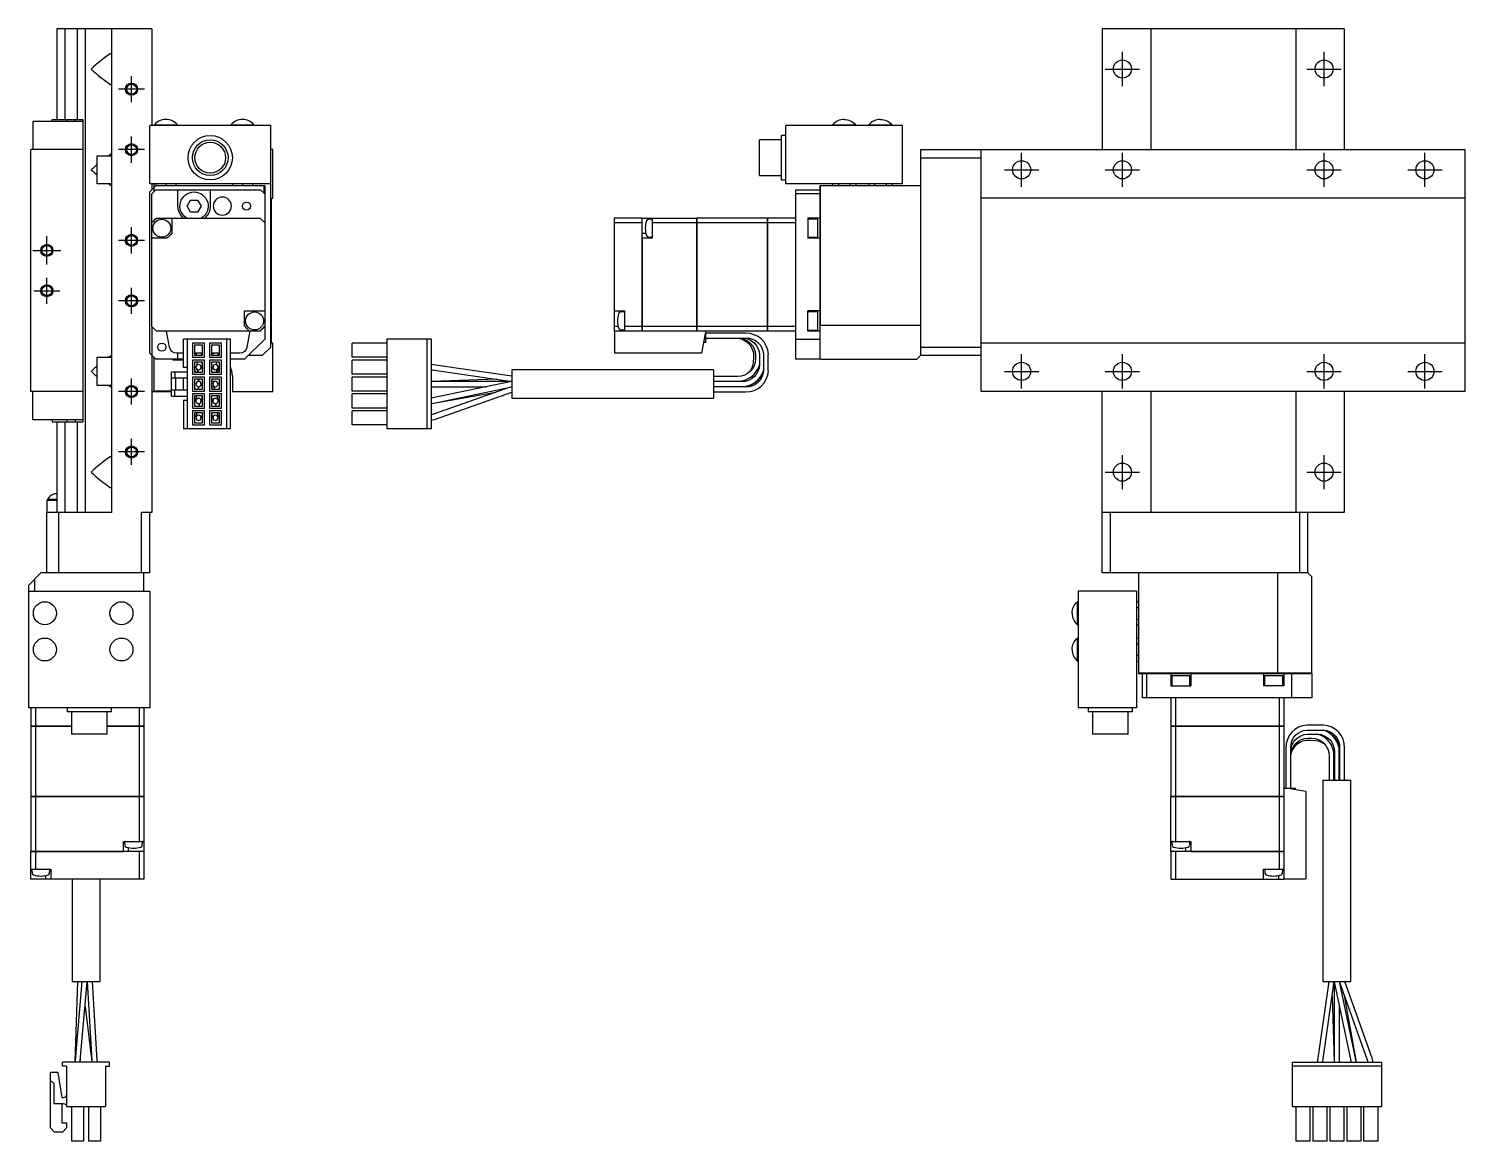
# Model space of a CAD drawing. Extents: x -2 to 726, y -8 to 443.
# Drawn here: x 370.3 to 726.5, y 89.2 to 365.2 of the extents above; entities that cross this region are included whole.
import ezdxf

# ---------------------------------------------------------------- set-up
doc = ezdxf.new("R2010")
doc.units = 0
doc.header["$LTSCALE"] = 0.5
doc.linetypes.add('CENTER', pattern=[50.8, 31.75, -6.35, 6.35, -6.35])
for name, color, linetype in [('MSM_CENTER', 1, 'CENTER'), ('MSM_CONTINUOUS', 7, 'CONTINUOUS'), ('MSM_NARROW', 5, 'CONTINUOUS')]:
    doc.layers.add(name, color=color, linetype=linetype)

msp = doc.modelspace()

# ---------------------------------------------------------------- linework, layer by layer
at = {"layer": 'MSM_CENTER'}
for p, q in [((641.49, 350.98), (641.49, 359.48)), ((691.49, 350.98), (691.49, 359.48)), ((395.81, 347), (395.81, 353.46)), ((637.24, 355.23), (645.74, 355.23)), ((687.24, 355.23), (695.74, 355.23)), ((399.04, 350.23), (392.58, 350.23)), ((395.81, 332), (395.81, 338.46)), ((399.04, 335.23), (392.58, 335.23)), ((616.49, 325.98), (616.49, 334.48)), ((641.49, 325.98), (641.49, 334.48)), ((691.49, 325.98), (691.49, 334.48)), ((716.49, 325.98), (716.49, 334.48)), ((612.24, 330.23), (620.74, 330.23)), ((637.24, 330.23), (645.74, 330.23)), ((687.24, 330.23), (695.74, 330.23)), ((712.24, 330.23), (720.74, 330.23)), ((374.81, 306.73), (374.81, 313.73)), ((395.81, 309.5), (395.81, 315.96)), ((371.31, 310.23), (378.31, 310.23)), ((399.04, 312.73), (392.58, 312.73)), ((374.81, 297), (374.81, 303.46)), ((371.58, 300.23), (378.04, 300.23)), ((395.81, 294.5), (395.81, 300.96)), ((399.04, 297.73), (392.58, 297.73)), ((616.49, 275.98), (616.49, 284.48)), ((641.49, 275.98), (641.49, 284.48)), ((691.49, 275.98), (691.49, 284.48)), ((716.49, 275.98), (716.49, 284.48)), ((395.81, 272), (395.81, 278.46)), ((612.24, 280.23), (620.74, 280.23)), ((637.24, 280.23), (645.74, 280.23)), ((687.24, 280.23), (695.74, 280.23)), ((712.24, 280.23), (720.74, 280.23)), ((399.04, 275.23), (392.58, 275.23)), ((399.04, 260.23), (392.58, 260.23)), ((395.81, 257), (395.81, 263.46)), ((641.49, 250.98), (641.49, 259.48)), ((691.49, 250.98), (691.49, 259.48)), ((637.24, 255.23), (645.74, 255.23)), ((687.24, 255.23), (695.74, 255.23))]:
    msp.add_line(p, q, dxfattribs=at)
at = {"layer": 'MSM_CONTINUOUS'}
for p, q in [((377.31, 365.23), (377.31, 342.73)), ((400.81, 365.23), (377.31, 365.23)), ((379.27, 365.23), (379.27, 342.73)), ((382.35, 365.23), (382.35, 342.73)), ((384.31, 365.23), (384.31, 245.23)), ((390.81, 365.23), (390.81, 245.23)), ((400.81, 365.23), (400.81, 341.23)), ((636.49, 365.23), (636.49, 335.23)), ((696.49, 365.23), (636.49, 365.23)), ((648.49, 365.23), (648.49, 335.23)), ((684.49, 365.23), (684.49, 335.23)), ((696.49, 365.23), (696.49, 335.23)), ((390.81, 358.97), (390.68, 359.13)), ((390.81, 351.49), (390.68, 351.33)), ((371.31, 342.23), (371.31, 335.23)), ((383.71, 342.23), (371.31, 342.23)), ((376.11, 342.23), (376.11, 342.73)), ((376.11, 342.73), (383.71, 342.73)), ((379.79, 342.23), (379.79, 342.73)), ((381.84, 342.23), (381.84, 342.73)), ((383.71, 342.73), (383.71, 335.23)), ((430.31, 341.23), (400.31, 341.23)), ((400.31, 326.73), (400.31, 341.23)), ((401.46, 341.39), (407.16, 341.39)), ((401.46, 341.39), (401.46, 341.23)), ((407.16, 341.23), (407.16, 341.39)), ((420.46, 341.39), (426.16, 341.39)), ((420.46, 341.39), (420.46, 341.23)), ((426.16, 341.23), (426.16, 341.39)), ((430.31, 286.23), (430.31, 341.23)), ((556.99, 327.73), (556.99, 338.73)), ((557.99, 338.73), (556.99, 338.73)), ((586.99, 341.23), (557.99, 341.23)), ((557.99, 326.73), (557.99, 341.23)), ((569.64, 341.39), (575.34, 341.39)), ((569.64, 341.39), (569.64, 341.23)), ((575.34, 341.23), (575.34, 341.39)), ((578.64, 341.39), (584.34, 341.39)), ((578.64, 341.39), (578.64, 341.23)), ((584.34, 341.23), (584.34, 341.39)), ((586.99, 326.73), (586.99, 341.23)), ((383.81, 335.23), (370.81, 335.23)), ((370.81, 275.23), (370.81, 335.23)), ((383.81, 275.23), (383.81, 335.23)), ((430.81, 335.23), (430.31, 335.23)), ((430.81, 323.23), (430.81, 335.23)), ((551.49, 328.81), (551.49, 337.66)), ((556.99, 337.66), (551.49, 337.66)), ((591.49, 284.23), (591.49, 335.23)), ((591.49, 335.23), (726.49, 335.23)), ((606.49, 275.23), (606.49, 335.23)), ((726.49, 275.23), (726.49, 335.23)), ((387.31, 333.73), (390.81, 333.73)), ((387.31, 326.73), (387.31, 333.73)), ((390.81, 333.97), (390.68, 334.13)), ((591.49, 333.23), (606.49, 333.23)), ((551.49, 328.81), (556.99, 328.81)), ((556.99, 327.73), (557.99, 327.73)), ((390.81, 326.73), (387.31, 326.73)), ((390.81, 326.49), (390.68, 326.33)), ((430.31, 326.73), (400.31, 326.73)), ((401.81, 326.23), (400.31, 324.73)), ((400.31, 284.73), (400.31, 324.73)), ((400.81, 326.73), (400.81, 325.23)), ((401.81, 325.23), (400.81, 324.23)), ((400.81, 317.12), (400.81, 324.23)), ((401.31, 326.73), (401.31, 324.73)), ((401.81, 326.73), (401.81, 326.23)), ((428.81, 326.23), (401.81, 326.23)), ((401.81, 325.23), (427.81, 325.23)), ((404.31, 326.73), (404.31, 326.23)), ((406.81, 326.73), (406.81, 326.23)), ((407.31, 321.23), (407.31, 325.23)), ((415.31, 325.23), (415.31, 321.23)), ((420.81, 326.73), (420.81, 326.23)), ((423.31, 326.73), (423.31, 326.23)), ((425.81, 326.73), (425.81, 326.23)), ((428.81, 324.23), (427.81, 325.23)), ((428.71, 324.33), (428.71, 326.23)), ((428.81, 326.23), (428.81, 317.11)), ((586.99, 326.73), (557.99, 326.73)), ((560.49, 283.23), (560.49, 325.23)), ((560.49, 325.23), (566.49, 325.23)), ((566.49, 324.23), (560.49, 324.23)), ((591.49, 326.23), (566.49, 326.23)), ((566.49, 326.23), (566.49, 283.23)), ((566.59, 291.73), (566.59, 326.23)), ((569.61, 326.73), (569.61, 326.23)), ((571.05, 326.73), (571.05, 326.23)), ((573.94, 326.73), (573.94, 326.23)), ((575.38, 326.73), (575.38, 326.23)), ((578.61, 326.73), (578.61, 326.23)), ((580.05, 326.73), (580.05, 326.23)), ((582.94, 326.73), (582.94, 326.23)), ((584.38, 326.73), (584.38, 326.23)), ((409.58, 321.23), (410.44, 322.73)), ((410.44, 319.73), (409.58, 321.23)), ((410.44, 322.73), (412.18, 322.73)), ((412.18, 322.73), (413.04, 321.23)), ((413.04, 321.23), (412.18, 319.73)), ((430.51, 287.23), (430.51, 323.23)), ((430.51, 323.23), (430.81, 323.23)), ((726.49, 323.23), (606.49, 323.23)), ((400.81, 291.39), (400.81, 317.08)), ((401.97, 318.23), (427.66, 318.23)), ((405.81, 318.23), (405.81, 314.48)), ((412.18, 319.73), (410.44, 319.73)), ((428.81, 317.08), (428.81, 291.39)), ((522.38, 318.23), (515.49, 318.23)), ((515.49, 318.23), (515.49, 290.23)), ((522.38, 317.08), (515.49, 317.08)), ((522.38, 290.23), (522.38, 318.23)), ((522.39, 318.23), (535.99, 318.23)), ((524.68, 317.96), (523.91, 317.89)), ((524.89, 318.23), (524.89, 313.23)), ((535.99, 317.08), (524.89, 317.08)), ((535.99, 290.23), (535.99, 318.23)), ((535.99, 318.22), (536, 318.22)), ((535.99, 317.07), (536, 317.07)), ((536, 318.23), (536, 290.23)), ((553.49, 318.23), (536, 318.23)), ((553.49, 317.08), (536, 317.08)), ((553.49, 290.23), (553.49, 318.23)), ((553.5, 318.23), (553.5, 290.23)), ((560.49, 318.23), (553.5, 318.23)), ((560.49, 317.08), (553.5, 317.08)), ((566.49, 318.23), (563.49, 318.23)), ((563.49, 318.23), (563.49, 313.23)), ((565.99, 317.98), (563.49, 317.98)), ((565.99, 313.48), (565.99, 317.98)), ((522.39, 314.48), (523.33, 314.48)), ((523.91, 313.57), (524.68, 313.5)), ((563.49, 313.48), (565.99, 313.48)), ((404.56, 313.23), (400.81, 313.23)), ((524.89, 313.23), (522.39, 313.23)), ((522.39, 313.23), (522.39, 290.23)), ((566.49, 313.23), (563.49, 313.23)), ((423.81, 291.48), (423.81, 295.23)), ((423.81, 295.23), (428.81, 295.23)), ((515.49, 295.23), (517.99, 295.23)), ((517.79, 294.96), (517.02, 294.89)), ((517.99, 295.23), (517.99, 290.23)), ((566.49, 295.23), (563.49, 295.23)), ((563.49, 290.23), (563.49, 295.23)), ((565.99, 294.98), (563.49, 294.98)), ((565.99, 290.48), (565.99, 294.98)), ((400.81, 291.33), (400.81, 245.23)), ((427.66, 290.23), (401.97, 290.23)), ((405.22, 286.22), (404.51, 290.23)), ((425.11, 290.23), (424.4, 286.22)), ((428.81, 291.34), (428.81, 288.23)), ((515.49, 291.48), (516.44, 291.48)), ((522.38, 290.23), (515.49, 290.23)), ((515.59, 290.23), (515.59, 284.73)), ((517.02, 290.57), (517.79, 290.5)), ((522.38, 291.39), (517.99, 291.39)), ((535.99, 291.39), (522.39, 291.39)), ((553.49, 290.23), (522.39, 290.23)), ((535.99, 291.39), (536, 291.39)), ((535.99, 290.24), (536, 290.24)), ((553.49, 291.39), (536, 291.39)), ((537.23, 284.73), (538.09, 289.63)), ((538.09, 290.23), (538.09, 287.43)), ((548.09, 289.68), (538.09, 289.68)), ((560.49, 291.39), (553.5, 291.39)), ((560.49, 290.23), (553.5, 290.23)), ((563.49, 290.48), (565.99, 290.48)), ((566.49, 290.23), (563.49, 290.23)), ((566.49, 291.76), (566.58, 291.72)), ((566.58, 291.72), (566.59, 291.73)), ((566.58, 283.24), (566.58, 291.72)), ((566.59, 291.73), (591.49, 291.73)), ((408.71, 281.18), (408.71, 288.18)), ((420.31, 288.18), (408.71, 288.18)), ((409.71, 265.98), (409.71, 288.18)), ((413.91, 287.23), (410.91, 287.23)), ((410.91, 287.23), (410.91, 283.73)), ((411.41, 286.73), (411.41, 284.23)), ((413.41, 286.73), (411.41, 286.73)), ((413.41, 284.23), (413.41, 286.73)), ((413.91, 283.73), (413.91, 287.23)), ((415.11, 287.23), (415.11, 283.73)), ((418.11, 287.23), (415.11, 287.23)), ((415.61, 286.73), (415.61, 284.23)), ((417.61, 286.73), (415.61, 286.73)), ((417.61, 284.23), (417.61, 286.73)), ((418.11, 283.73), (418.11, 287.23)), ((419.31, 288.18), (419.31, 265.98)), ((420.31, 265.98), (420.31, 288.18)), ((423.81, 283.23), (428.81, 288.23)), ((428.31, 284.23), (430.31, 286.23)), ((430.81, 287.23), (430.51, 287.23)), ((430.81, 275.23), (430.81, 287.23)), ((450.49, 283.73), (450.49, 287.23)), ((459.09, 287.23), (450.49, 287.23)), ((459.09, 288.18), (459.09, 265.98)), ((470.09, 288.18), (459.09, 288.18)), ((469.09, 265.98), (469.09, 288.18)), ((470.09, 288.18), (470.09, 265.98)), ((538.09, 287.43), (537.71, 287.43)), ((538.09, 288.48), (548.09, 288.48)), ((545.61, 288.48), (545.85, 288.48)), ((560.49, 288.23), (566.49, 288.23)), ((591.49, 286.23), (606.49, 286.23)), ((726.49, 287.23), (606.49, 287.23)), ((387.31, 276.73), (387.31, 283.73)), ((387.31, 283.73), (390.81, 283.73)), ((390.81, 283.97), (390.68, 284.13)), ((400.31, 284.73), (401.81, 283.23)), ((401.31, 283.73), (401.31, 275.43)), ((408.71, 283.23), (401.81, 283.23)), ((406.11, 283.03), (406.11, 283.23)), ((408.71, 283.03), (406.11, 283.03)), ((408.71, 284.73), (406.99, 284.73)), ((407.31, 283.23), (407.31, 284.73)), ((410.91, 283.73), (413.91, 283.73)), ((410.91, 283.03), (410.91, 279.53)), ((413.91, 283.03), (410.91, 283.03)), ((413.41, 284.73), (411.41, 284.73)), ((411.41, 284.23), (413.41, 284.23)), ((413.41, 282.53), (411.41, 282.53)), ((411.41, 282.53), (411.41, 280.03)), ((411.92, 284.23), (411.87, 284.73)), ((412.11, 281.86), (412.06, 282.53)), ((413.41, 280.88), (412.97, 281.62)), ((413.08, 284.73), (413.12, 284.23)), ((413.26, 282.53), (413.4, 280.9)), ((413.41, 284.35), (413.4, 284.73)), ((413.41, 280.03), (413.41, 282.53)), ((413.91, 279.53), (413.91, 283.03)), ((415.11, 283.73), (418.11, 283.73)), ((415.11, 283.03), (415.11, 279.53)), ((418.11, 283.03), (415.11, 283.03)), ((417.61, 284.73), (415.61, 284.73)), ((415.61, 284.23), (415.69, 284.73)), ((415.61, 284.23), (417.61, 284.23)), ((417.61, 282.53), (415.61, 282.53)), ((415.61, 282.53), (415.61, 280.03)), ((415.61, 282.34), (415.64, 282.53)), ((416, 281.52), (415.61, 280.52)), ((416.07, 284.73), (415.97, 284.23)), ((416.87, 282.53), (416.75, 281.92)), ((417.61, 281.81), (417.04, 280.03)), ((417.29, 284.73), (417.19, 284.23)), ((417.61, 280.03), (417.61, 282.53)), ((418.11, 279.53), (418.11, 283.03)), ((422.63, 284.73), (420.31, 284.73)), ((423.81, 283.23), (420.31, 283.23)), ((424.81, 284.23), (428.31, 284.23)), ((459.09, 283.73), (450.49, 283.73)), ((450.49, 279.53), (450.49, 283.03)), ((459.09, 283.03), (450.49, 283.03)), ((470.57, 281.87), (470.09, 281.92)), ((490.09, 279.04), (470.57, 281.87)), ((537.23, 284.73), (515.59, 284.73)), ((550.02, 283.72), (549.9, 282.33)), ((550.49, 284.17), (550.49, 283.29)), ((551.49, 284.32), (551.49, 281.84)), ((552.49, 284.48), (552.49, 280.38)), ((553.69, 280.38), (553.69, 284.48)), ((566.49, 283.23), (560.49, 283.23)), ((566.58, 283.24), (566.49, 283.33)), ((566.59, 283.23), (566.58, 283.24)), ((566.59, 283.23), (590.49, 283.23)), ((591.49, 284.23), (590.49, 283.23)), ((591.49, 284.23), (606.49, 284.23)), ((405.71, 280.08), (409.71, 280.08)), ((405.71, 274.08), (405.71, 280.08)), ((409.71, 278.58), (405.71, 278.58)), ((406.51, 280.08), (406.51, 278.58)), ((406.71, 278.58), (406.71, 275.58)), ((409.71, 281.18), (408.71, 281.18)), ((408.71, 275.58), (408.71, 278.58)), ((410.91, 279.53), (413.91, 279.53)), ((410.91, 278.83), (410.91, 275.33)), ((413.91, 278.83), (410.91, 278.83)), ((411.67, 280.03), (411.41, 281.21)), ((411.63, 280.21), (411.41, 280.72)), ((411.41, 280.03), (413.41, 280.03)), ((411.41, 278.33), (411.41, 275.83)), ((413.41, 278.33), (411.41, 278.33)), ((411.85, 280.94), (412.4, 280.03)), ((412.67, 278.26), (411.95, 277.55)), ((412.27, 280.03), (412.25, 280.29)), ((413.41, 275.83), (413.41, 278.33)), ((413.91, 275.33), (413.91, 278.83)), ((415.11, 279.53), (418.11, 279.53)), ((418.11, 278.83), (415.11, 278.83)), ((415.11, 278.83), (415.11, 275.33)), ((415.61, 280.03), (417.61, 280.03)), ((417.61, 278.33), (415.61, 278.33)), ((415.61, 278.33), (415.61, 275.83)), ((416.81, 280.03), (417.21, 281.04)), ((417.61, 275.83), (417.61, 278.33)), ((418.11, 275.33), (418.11, 278.83)), ((420.81, 279.13), (420.81, 275.23)), ((459.09, 279.53), (450.49, 279.53)), ((450.49, 275.33), (450.49, 278.83)), ((459.09, 278.83), (450.49, 278.83)), ((470.09, 280.61), (470.38, 280.58)), ((470.09, 280.61), (470.42, 280.58)), ((486.39, 278.26), (470.19, 277.73)), ((470.38, 280.58), (490.09, 277.72)), ((490.09, 280.58), (490.09, 273.58)), ((540.09, 280.58), (490.09, 280.58)), ((540.09, 280.58), (540.09, 273.58)), ((546.09, 278.98), (540.09, 278.98)), ((547.81, 277.83), (546.59, 277.68)), ((547.09, 277.78), (547.81, 277.84)), ((547.81, 277.84), (547.83, 277.84)), ((547.83, 277.84), (547.81, 277.83)), ((552.48, 280.39), (552.49, 280.42)), ((383.81, 275.23), (370.81, 275.23)), ((371.31, 268.23), (371.31, 275.23)), ((383.71, 275.23), (383.71, 267.73)), ((390.81, 276.73), (387.31, 276.73)), ((390.81, 276.49), (390.68, 276.33)), ((400.81, 275.23), (405.71, 275.23)), ((401.31, 275.43), (405.71, 275.43)), ((409.71, 275.58), (405.71, 275.58)), ((406.51, 274.08), (406.51, 275.58)), ((410.91, 275.33), (413.91, 275.33)), ((410.91, 274.63), (410.91, 271.13)), ((413.91, 274.63), (410.91, 274.63)), ((411.41, 275.83), (413.41, 275.83)), ((412.4, 276.43), (412.29, 275.83)), ((412.87, 276.62), (413.41, 277.16)), ((413.91, 271.13), (413.91, 274.63)), ((415.11, 275.33), (418.11, 275.33)), ((415.11, 274.63), (415.11, 271.13)), ((418.11, 274.63), (415.11, 274.63)), ((416.61, 277.73), (415.61, 277.73)), ((415.61, 276.43), (416.61, 276.43)), ((415.61, 275.83), (417.61, 275.83)), ((416.48, 275.83), (416.31, 276.43)), ((418.11, 271.13), (418.11, 274.63)), ((420.81, 275.23), (430.81, 275.23)), ((459.09, 275.33), (450.49, 275.33)), ((459.09, 274.63), (450.49, 274.63)), ((450.49, 271.13), (450.49, 274.63)), ((490.03, 277.73), (470.09, 277.73)), ((470.09, 276.43), (483.84, 276.43)), ((490.03, 277.73), (470.49, 273.63)), ((470.65, 272.32), (486.15, 275.07)), ((489.72, 276.34), (470.7, 269.58)), ((470.75, 272.36), (490.09, 276.42)), ((471.13, 268.36), (490.09, 275.09)), ((540.09, 277.78), (547.09, 277.78)), ((547.09, 277.68), (540.09, 277.68)), ((540.09, 276.48), (547.09, 276.48)), ((548.09, 276.38), (540.09, 276.38)), ((540.09, 275.18), (548.09, 275.18)), ((548.63, 276.59), (549.04, 276.81)), ((726.49, 275.23), (606.49, 275.23)), ((636.49, 230.23), (636.49, 275.23)), ((648.49, 275.23), (648.49, 245.23)), ((684.49, 275.23), (684.49, 245.23)), ((696.49, 275.23), (696.49, 245.23)), ((405.71, 274.08), (409.71, 274.08)), ((408.71, 272.98), (408.71, 265.98)), ((409.71, 272.98), (408.71, 272.98)), ((410.91, 271.13), (413.91, 271.13)), ((413.41, 274.13), (411.41, 274.13)), ((411.41, 274.13), (411.41, 271.63)), ((411.41, 271.63), (413.41, 271.63)), ((411.77, 273), (411.98, 274.13)), ((412.62, 272.27), (412.47, 271.63)), ((413.3, 274.13), (413.05, 272.76)), ((413.41, 271.63), (413.41, 274.13)), ((415.11, 271.13), (418.11, 271.13)), ((417.61, 274.13), (415.61, 274.13)), ((415.61, 274.13), (415.61, 271.63)), ((415.98, 272.71), (415.61, 274.07)), ((415.61, 271.63), (417.61, 271.63)), ((416.79, 271.63), (416.69, 272.24)), ((416.94, 274.13), (417.24, 273.05)), ((417.61, 271.63), (417.61, 274.13)), ((459.09, 271.13), (450.49, 271.13)), ((470.49, 273.63), (470.09, 273.56)), ((470.09, 272.26), (470.75, 272.36)), ((470.09, 272.25), (470.65, 272.32)), ((490.09, 273.58), (540.09, 273.58)), ((383.71, 268.23), (371.31, 268.23)), ((376.11, 268.23), (376.11, 267.73)), ((376.11, 267.73), (383.71, 267.73)), ((377.31, 267.73), (377.31, 245.23)), ((379.27, 267.73), (379.27, 245.23)), ((379.79, 268.23), (379.79, 267.73)), ((381.84, 268.23), (381.84, 267.73)), ((382.35, 267.73), (382.35, 245.23)), ((410.91, 270.43), (410.91, 266.93)), ((413.91, 270.43), (410.91, 270.43)), ((411.41, 269.93), (411.41, 267.43)), ((413.41, 269.93), (411.41, 269.93)), ((411.41, 267.43), (413.41, 267.43)), ((411.78, 268.84), (412.05, 269.93)), ((413.39, 269.93), (413.04, 268.53)), ((413.41, 267.43), (413.41, 269.93)), ((413.91, 266.93), (413.91, 270.43)), ((415.11, 270.43), (415.11, 266.93)), ((418.11, 270.43), (415.11, 270.43)), ((415.61, 269.93), (415.61, 267.43)), ((417.61, 269.93), (415.61, 269.93)), ((415.61, 267.43), (417.61, 267.43)), ((415.97, 268.58), (415.75, 269.93)), ((417.07, 269.93), (417.25, 268.78)), ((417.61, 267.43), (417.61, 269.93)), ((418.11, 266.93), (418.11, 270.43)), ((450.49, 266.93), (450.49, 270.43)), ((459.09, 270.43), (450.49, 270.43)), ((470.71, 269.59), (470.09, 269.42)), ((470.7, 269.58), (470.09, 269.42)), ((470.09, 268.1), (471.13, 268.36)), ((420.31, 265.98), (408.71, 265.98)), ((410.91, 266.93), (413.91, 266.93)), ((415.11, 266.93), (418.11, 266.93)), ((459.09, 266.93), (450.49, 266.93)), ((470.09, 265.98), (459.09, 265.98)), ((390.81, 258.97), (390.68, 259.13)), ((377.31, 249.88), (376.6, 249.88)), ((390.81, 251.49), (390.68, 251.33)), ((377.31, 248.23), (374.81, 248.23)), ((374.81, 248.23), (374.81, 245.33)), ((377.31, 248.43), (374.95, 248.43)), ((374.95, 248.43), (374.95, 248.23)), ((374.81, 245.33), (374.91, 245.23)), ((374.81, 230.23), (374.81, 245.23)), ((390.81, 245.23), (374.81, 245.23)), ((377.81, 230.23), (377.81, 245.23)), ((400.81, 245.23), (398.31, 245.23)), ((398.31, 230.23), (398.31, 245.23)), ((400.31, 230.23), (400.31, 245.23)), ((696.49, 245.23), (636.49, 245.23)), ((638.49, 230.23), (638.49, 245.23)), ((685.49, 230.23), (685.49, 245.23)), ((687.49, 230.23), (687.49, 245.23)), ((370.31, 227.23), (373.31, 230.23)), ((371.81, 225.73), (371.81, 228.73)), ((400.31, 230.23), (373.31, 230.23)), ((398.81, 225.73), (398.81, 230.23)), ((687.49, 230.23), (636.49, 230.23)), ((645.49, 230.23), (645.49, 205.23)), ((679.99, 205.33), (679.99, 230.23)), ((687.49, 230.23), (688.49, 229.23)), ((688.49, 205.33), (688.49, 229.23)), ((370.31, 196.73), (370.31, 227.23)), ((370.31, 225.73), (400.31, 225.73)), ((400.31, 225.73), (400.31, 196.73)), ((644.99, 225.73), (630.49, 225.73)), ((630.49, 225.73), (630.49, 196.73)), ((644.99, 225.73), (644.99, 196.73)), ((630.33, 217.38), (630.33, 223.08)), ((630.49, 223.08), (630.33, 223.08)), ((644.99, 223.12), (645.49, 223.12)), ((644.99, 221.67), (645.49, 221.67)), ((630.33, 217.38), (630.49, 217.38)), ((644.99, 218.79), (645.49, 218.79)), ((644.99, 217.34), (645.49, 217.34)), ((630.33, 208.38), (630.33, 214.08)), ((630.49, 214.08), (630.33, 214.08)), ((644.99, 214.12), (645.49, 214.12)), ((644.99, 212.67), (645.49, 212.67)), ((630.33, 208.38), (630.49, 208.38)), ((644.99, 209.79), (645.49, 209.79)), ((644.99, 208.34), (645.49, 208.34)), ((679.99, 205.33), (645.49, 205.33)), ((688.49, 205.23), (645.49, 205.23)), ((646.49, 199.23), (646.49, 205.23)), ((647.49, 205.23), (647.49, 199.23)), ((653.49, 205.23), (653.49, 202.23)), ((658.24, 204.73), (653.74, 204.73)), ((653.74, 204.73), (653.74, 202.23)), ((658.24, 202.23), (658.24, 204.73)), ((658.49, 205.23), (658.49, 202.23)), ((676.49, 205.23), (676.49, 202.23)), ((681.24, 204.73), (676.74, 204.73)), ((676.74, 204.73), (676.74, 202.23)), ((679.97, 205.23), (680, 205.32)), ((680, 205.32), (679.99, 205.33)), ((688.48, 205.32), (680, 205.32)), ((681.24, 202.23), (681.24, 204.73)), ((681.49, 205.23), (681.49, 202.23)), ((683.49, 199.23), (683.49, 205.23)), ((688.49, 205.33), (688.39, 205.23)), ((688.49, 205.23), (688.49, 199.23)), ((653.49, 202.23), (658.49, 202.23)), ((681.49, 202.23), (676.49, 202.23)), ((400.31, 196.73), (370.31, 196.73)), ((370.81, 196.73), (370.81, 192.24)), ((371.97, 196.73), (371.97, 192.24)), ((379.81, 196.73), (379.81, 195.73)), ((390.81, 195.73), (390.81, 196.73)), ((397.66, 196.73), (397.66, 192.24)), ((398.81, 196.73), (398.81, 192.24)), ((644.99, 196.73), (630.49, 196.73)), ((632.99, 196.73), (632.99, 195.73)), ((643.99, 195.73), (643.99, 196.73)), ((688.49, 199.23), (646.49, 199.23)), ((653.49, 199.23), (653.49, 192.24)), ((654.65, 199.23), (654.65, 192.24)), ((680.34, 199.23), (680.34, 192.24)), ((681.49, 199.23), (681.49, 192.24)), ((390.81, 195.73), (379.81, 195.73)), ((380.89, 195.73), (380.89, 190.23)), ((389.74, 190.23), (389.74, 195.73)), ((643.99, 195.73), (632.99, 195.73)), ((634.07, 195.73), (634.07, 190.23)), ((642.92, 190.23), (642.92, 195.73)), ((691.34, 192.43), (687.25, 192.43)), ((370.81, 192.24), (380.89, 192.24)), ((370.81, 192.23), (370.81, 174.74)), ((380.89, 192.23), (370.81, 192.23)), ((371.97, 192.23), (371.97, 174.74)), ((380.11, 192.24), (380.09, 192.23)), ((389.74, 190.23), (380.89, 190.23)), ((389.74, 192.24), (398.81, 192.24)), ((398.81, 192.23), (389.74, 192.23)), ((389.88, 192.23), (389.86, 192.24)), ((397.66, 192.23), (397.66, 174.74)), ((398.81, 192.23), (398.81, 174.74)), ((642.92, 190.23), (634.07, 190.23)), ((653.49, 192.24), (681.49, 192.24)), ((653.49, 192.23), (653.49, 174.74)), ((681.49, 192.23), (653.49, 192.23)), ((654.65, 192.23), (654.65, 174.74)), ((680.34, 192.23), (680.34, 174.74)), ((681.49, 192.23), (681.49, 174.74)), ((687.25, 191.23), (691.34, 191.23)), ((687.4, 190.23), (689.88, 190.23)), ((687.55, 189.23), (688.43, 189.23)), ((691.34, 191.22), (691.3, 191.23)), ((682.04, 186.83), (682.04, 176.83)), ((683.24, 176.83), (683.24, 186.83)), ((688.01, 188.76), (689.39, 188.63)), ((693.89, 186.54), (693.89, 186.56)), ((693.89, 186.56), (693.89, 186.54)), ((693.94, 185.83), (693.89, 186.54)), ((693.89, 186.54), (694.04, 185.33)), ((693.94, 178.83), (693.94, 185.83)), ((694.04, 185.83), (694.04, 178.83)), ((695.14, 187.37), (694.91, 187.77)), ((695.24, 178.83), (695.24, 185.83)), ((695.34, 186.83), (695.34, 178.83)), ((696.54, 178.83), (696.54, 186.83)), ((683.24, 184.35), (683.25, 184.59)), ((692.74, 184.83), (692.74, 178.83)), ((691.14, 178.83), (698.14, 178.83)), ((691.14, 178.83), (691.14, 128.83)), ((698.14, 128.83), (698.14, 178.83)), ((370.81, 174.74), (398.81, 174.74)), ((370.81, 174.73), (370.81, 161.13)), ((398.81, 174.73), (370.81, 174.73)), ((370.82, 174.73), (370.82, 174.74)), ((371.97, 174.73), (371.97, 174.74)), ((371.97, 174.73), (371.97, 161.13)), ((397.65, 174.73), (397.65, 174.74)), ((397.66, 174.73), (397.66, 163.63)), ((398.8, 174.73), (398.8, 174.74)), ((398.81, 174.73), (398.81, 161.13)), ((653.49, 174.74), (681.49, 174.74)), ((681.49, 174.73), (653.49, 174.73)), ((653.49, 161.13), (653.49, 174.73)), ((653.5, 174.73), (653.5, 174.74)), ((654.65, 174.73), (654.65, 163.63)), ((654.66, 174.73), (654.66, 174.74)), ((680.34, 174.73), (680.34, 161.13)), ((681.49, 176.83), (684.29, 176.83)), ((681.49, 174.73), (681.49, 161.13)), ((686.99, 175.97), (682.09, 176.83)), ((684.29, 176.83), (684.29, 176.44)), ((686.99, 175.97), (686.99, 154.33)), ((370.81, 161.13), (393.81, 161.13)), ((398.81, 161.12), (370.81, 161.12)), ((370.81, 154.23), (370.81, 161.12)), ((371.97, 161.12), (371.97, 156.73)), ((393.81, 163.63), (398.81, 163.63)), ((393.81, 161.13), (393.81, 163.63)), ((394.08, 163.41), (394.15, 162.65)), ((395.06, 161.13), (395.06, 162.06)), ((397.66, 161.12), (397.66, 154.23)), ((398.47, 162.65), (398.54, 163.41)), ((398.81, 161.12), (398.81, 154.23)), ((653.49, 163.63), (658.49, 163.63)), ((653.49, 161.12), (653.49, 154.23)), ((681.49, 161.12), (653.49, 161.12)), ((653.76, 163.41), (653.83, 162.65)), ((654.65, 161.12), (654.65, 154.23)), ((657.24, 161.13), (657.24, 162.06)), ((658.16, 162.65), (658.22, 163.41)), ((658.49, 163.63), (658.49, 161.13)), ((658.49, 161.13), (681.49, 161.13)), ((680.34, 161.12), (680.34, 156.73)), ((681.49, 161.12), (681.49, 154.23)), ((370.81, 156.73), (375.81, 156.73)), ((375.81, 156.73), (375.81, 154.23)), ((676.49, 156.73), (681.49, 156.73)), ((676.49, 154.23), (676.49, 156.73)), ((398.81, 154.23), (370.81, 154.23)), ((371.08, 156.52), (371.15, 155.76)), ((374.56, 154.23), (374.56, 155.17)), ((375.47, 155.76), (375.54, 156.52)), ((381.04, 154.23), (381.04, 128.83)), ((388.04, 128.83), (388.04, 154.23)), ((653.49, 154.23), (681.49, 154.23)), ((676.76, 156.52), (676.83, 155.76)), ((680.24, 154.23), (680.24, 155.17)), ((681.16, 155.76), (681.22, 156.52)), ((681.49, 154.33), (686.99, 154.33)), ((381.04, 128.83), (388.04, 128.83)), ((382.41, 128.83), (381.76, 108.97)), ((383.51, 128.83), (381.8, 109.3)), ((383.09, 109.19), (384.81, 128.81)), ((384.81, 128.83), (385.94, 109.18)), ((387.24, 109.25), (386.11, 128.83)), ((692.69, 128.83), (689.86, 109.31)), ((691.14, 128.83), (698.14, 128.83)), ((691.14, 109.12), (694, 128.83)), ((693.99, 128.77), (698.1, 109.22)), ((693.99, 128.76), (693.99, 108.83)), ((699.37, 109.49), (695.31, 128.83)), ((695.39, 128.46), (702.14, 109.43)), ((703.37, 109.87), (696.63, 128.83)), ((693.46, 125.13), (693.99, 108.92)), ((699.41, 109.38), (696.65, 124.89)), ((384.27, 122.61), (385.93, 109.05)), ((695.29, 108.83), (695.29, 122.57)), ((378.71, 107.83), (378.71, 108.83)), ((390.31, 108.83), (378.71, 108.83)), ((379.71, 107.83), (378.71, 107.83)), ((379.71, 107.83), (379.71, 97.83)), ((381.76, 108.97), (381.76, 108.83)), ((381.8, 109.3), (381.77, 108.83)), ((383.07, 108.83), (383.09, 109.19)), ((383.08, 108.83), (383.13, 109.61)), ((385.94, 109.18), (385.95, 108.83)), ((385.95, 108.84), (385.95, 108.83)), ((387.25, 108.83), (387.24, 109.25)), ((389.31, 107.83), (390.31, 107.83)), ((389.31, 107.83), (389.31, 97.83)), ((390.31, 107.83), (390.31, 108.83)), ((683.54, 108.83), (705.74, 108.83)), ((683.54, 108.83), (683.54, 97.83)), ((705.74, 107.83), (683.54, 107.83)), ((689.86, 109.31), (689.81, 108.83)), ((691.11, 108.83), (691.15, 109.15)), ((691.11, 108.83), (691.14, 109.12)), ((698.1, 109.22), (698.16, 108.83)), ((699.47, 108.83), (699.37, 109.49)), ((699.48, 108.83), (699.41, 109.38)), ((702.14, 109.44), (702.31, 108.83)), ((702.14, 109.43), (702.31, 108.83)), ((703.63, 108.83), (703.37, 109.87)), ((705.74, 108.83), (705.74, 97.83)), ((377.51, 106.33), (375.71, 106.33)), ((375.71, 92.53), (375.71, 106.33)), ((375.71, 104.33), (376.51, 103.53)), ((376.51, 103.53), (376.51, 98.58)), ((377.51, 106.33), (378.51, 100.08)), ((378.51, 100.08), (378.96, 100.08)), ((376.51, 98.58), (378.96, 98.58)), ((378.51, 98.58), (378.51, 93.83)), ((379.71, 97.83), (389.31, 97.83)), ((380.91, 97.83), (380.91, 89.23)), ((383.91, 97.83), (383.91, 89.23)), ((385.11, 97.83), (385.11, 89.23)), ((388.11, 97.83), (388.11, 89.23)), ((683.54, 97.83), (705.74, 97.83)), ((684.49, 97.83), (684.49, 89.23)), ((687.99, 97.83), (687.99, 89.23)), ((688.69, 97.83), (688.69, 89.23)), ((692.19, 97.83), (692.19, 89.23)), ((692.89, 97.83), (692.89, 89.23)), ((696.39, 97.83), (696.39, 89.23)), ((697.09, 97.83), (697.09, 89.23)), ((700.59, 97.83), (700.59, 89.23)), ((701.29, 97.83), (701.29, 89.23)), ((704.79, 97.83), (704.79, 89.23)), ((378.51, 93.83), (379.71, 93.83)), ((379.71, 93.83), (379.71, 92.53)), ((376.71, 91.53), (375.71, 92.53)), ((378.71, 91.53), (376.71, 91.53)), ((379.71, 92.53), (378.71, 91.53)), ((383.91, 89.23), (380.91, 89.23)), ((388.11, 89.23), (385.11, 89.23)), ((687.99, 89.23), (684.49, 89.23)), ((692.19, 89.23), (688.69, 89.23)), ((696.39, 89.23), (692.89, 89.23)), ((700.59, 89.23), (697.09, 89.23)), ((704.79, 89.23), (701.29, 89.23))]:
    msp.add_line(p, q, dxfattribs=at)
for centre, radius in [((641.49, 355.23), 2.25), ((691.49, 355.23), 2.25), ((395.81, 350.23), 1.23), ((415.31, 333.23), 5.5), ((395.81, 335.23), 1.23), ((415.31, 333.23), 4.42), ((415.31, 333.23), 3.82), ((616.49, 330.23), 2.25), ((641.49, 330.23), 2.25), ((691.49, 330.23), 2.25), ((716.49, 330.23), 2.25), ((424.31, 321.23), 1.01), ((403.31, 315.73), 2.23), ((395.81, 312.73), 1.23), ((374.81, 310.23), 1.23), ((374.81, 300.23), 1.23), ((395.81, 297.73), 1.23), ((426.31, 292.73), 2.23), ((403.31, 286.23), 1.01), ((616.49, 280.23), 2.25), ((641.49, 280.23), 2.25), ((691.49, 280.23), 2.25), ((716.49, 280.23), 2.25), ((395.81, 275.23), 1.23), ((395.81, 260.23), 1.23), ((641.49, 255.23), 2.25), ((691.49, 255.23), 2.25), ((374.31, 220.23), 2.85), ((393.31, 220.23), 2.85), ((374.31, 211.23), 2.85), ((393.31, 211.23), 2.85)]:
    msp.add_circle(centre, radius, dxfattribs=at)
at = {"layer": 'MSM_CONTINUOUS', "extrusion": (0, 0, -1)}
for centre, radius in [((-418.31, 321.23), 2.25), ((-412.41, 281.28), 0.65), ((-416.61, 281.28), 0.65), ((-412.41, 277.08), 0.65), ((-416.61, 277.08), 0.65), ((-412.41, 272.88), 0.65), ((-416.61, 272.88), 0.65), ((-412.41, 268.68), 0.65), ((-416.61, 268.68), 0.65)]:
    msp.add_circle(centre, radius, dxfattribs=at)
at = {"layer": 'MSM_CONTINUOUS'}
for centre, radius, start, end in [((407.77, 332.8), 31.38, 122.9812, 134.3908), ((407.77, 377.66), 31.38, 225.6092, 237.0188), ((404.31, 339.03), 3.7, 90, 140.3692), ((404.31, 339.03), 3.7, 39.6308, 90), ((423.31, 339.03), 3.7, 90, 140.3692), ((423.31, 339.03), 3.7, 39.6308, 90), ((572.49, 339.03), 3.7, 90, 140.3692), ((581.49, 339.03), 3.7, 90, 140.3692), ((407.77, 307.8), 31.38, 130.674, 134.3908), ((407.77, 307.8), 31.38, 122.9812, 124.2994), ((407.77, 352.66), 31.38, 225.6092, 229.326), ((407.77, 352.66), 31.38, 235.7006, 237.0188), ((529.19, 315.73), 6, 162.3708, 197.6292), ((523.95, 317.4), 0.5, 95, 162.3708), ((524.69, 317.76), 0.2, 0, 95), ((523.95, 314.07), 0.5, 197.6292, 265), ((524.69, 313.7), 0.2, 265, 0), ((522.3, 292.73), 6, 162.3708, 197.6292), ((517.06, 294.4), 0.5, 95, 162.3708), ((517.8, 294.76), 0.2, 18.1949, 95), ((517.06, 291.07), 0.5, 197.6292, 265), ((517.8, 290.7), 0.2, 265, 341.8051), ((548.29, 284.27), 5.41, 2.1863, 92.0343), ((407.77, 257.8), 31.38, 130.674, 134.3908), ((407.77, 257.8), 31.38, 122.9812, 124.2994), ((546.12, 283.37), 5.59, 269.7079, 344.0685), ((407.77, 302.66), 31.38, 225.6092, 229.326), ((415.81, 279.13), 5, 0, 25.8857), ((547.17, 282.05), 5.57, 269.2277, 342.6191), ((548.29, 280.58), 5.41, 267.9067, 357.8727), ((407.77, 302.66), 31.38, 235.7006, 237.0188), ((407.77, 232.8), 31.38, 122.9812, 134.3908), ((407.77, 277.66), 31.38, 225.6092, 237.0188), ((377.79, 246.86), 3.25, 111.5574, 151.0598), ((632.69, 220.23), 3.7, 180, 230.3692), ((632.69, 211.23), 3.7, 180, 230.3692), ((687.45, 187.02), 5.41, 92.1863, 182.0343), ((691.14, 187.03), 5.41, 357.9067, 87.8727), ((688.36, 184.86), 5.59, 359.7079, 74.0685), ((689.68, 185.91), 5.57, 359.2277, 72.6191), ((394.28, 163.43), 0.2, 90, 185), ((394.65, 162.69), 0.5, 185, 252.3708), ((396.31, 167.93), 6, 252.3708, 287.6292), ((397.98, 162.69), 0.5, 287.6292, 355), ((398.34, 163.43), 0.2, 355, 90), ((653.96, 163.43), 0.2, 90, 185), ((654.33, 162.69), 0.5, 185, 252.3708), ((655.99, 167.93), 6, 252.3708, 287.6292), ((657.66, 162.69), 0.5, 287.6292, 355), ((658.03, 163.43), 0.2, 355, 90), ((371.28, 156.54), 0.2, 108.1949, 185), ((375.34, 156.54), 0.2, 355, 71.8051), ((676.96, 156.54), 0.2, 108.1949, 185), ((681.03, 156.54), 0.2, 355, 71.8051), ((371.65, 155.8), 0.5, 185, 252.3708), ((373.31, 161.04), 6, 252.3708, 287.6292), ((374.98, 155.8), 0.5, 287.6292, 355), ((677.33, 155.8), 0.5, 185, 252.3708), ((678.99, 161.04), 6, 252.3708, 287.6292), ((680.66, 155.8), 0.5, 287.6292, 355), ((378.96, 100.83), 0.75, 270, 0)]:
    msp.add_arc(centre, radius, start, end, dxfattribs=at)
at = {"layer": 'MSM_CONTINUOUS', "extrusion": (0, 0, -1)}
for centre, radius, start, end in [((-572.49, 339.03), 3.7, 89.9943, 140.3692), ((-581.49, 339.03), 3.7, 89.9943, 140.3692), ((-411.31, 321.23), 3.5, 300.6608, 239.3392), ((-411.31, 321.23), 4, 311.4096, 0), ((-411.31, 321.23), 4, 180, 228.5904), ((-414.81, 304.23), 19, 42.5374, 47.4636), ((-414.81, 304.23), 19, 132.5364, 137.4636), ((-391.77, 327.28), 19, 222.3336, 227.6664), ((-414.81, 304.23), 19, 312.5374, 317.4626), ((-437.86, 304.28), 19, 312.3336, 317.6664), ((-414.81, 304.23), 19, 222.5364, 227.4626), ((-547.21, 284.2), 4.29, 88.4433, 178.358), ((-548.28, 284.27), 4.22, 87.4296, 177.1458), ((-406.99, 286.53), 1.8, 270, 350), ((-422.63, 286.53), 1.8, 190, 270), ((-545.65, 284.09), 4.39, 89.8692, 184.9179), ((-546.14, 284.13), 4.36, 89.4143, 179.4108), ((-411.31, 287.23), 3.5, 233.1642, 238.9973), ((-546.14, 283.34), 4.36, 180.6063, 270.5686), ((-547.21, 281.97), 4.29, 181.6879, 271.5108), ((-545.54, 282.71), 4.37, 185.0458, 216.9461), ((-547.2, 281.83), 5.45, 207.2984, 271.1091), ((-548.28, 280.6), 4.22, 182.931, 272.4936), ((-632.69, 220.23), 3.7, 359.9943, 50.3692), ((-632.69, 211.23), 3.7, 359.9943, 50.3692), ((-687.46, 187.02), 4.22, 357.4296, 87.1458), ((-687.53, 185.95), 4.29, 358.4433, 88.358), ((-687.6, 184.88), 4.36, 359.4143, 89.4108), ((-687.63, 184.38), 4.39, 359.8692, 94.9179), ((-688.39, 184.87), 4.36, 90.6063, 180.5686), ((-689.76, 185.94), 4.29, 91.6879, 181.5108), ((-691.13, 187.01), 4.22, 92.931, 182.4936), ((-689.9, 185.94), 5.45, 117.2984, 181.1091), ((-689.01, 184.28), 4.37, 95.0458, 126.9461), ((-378.96, 97.83), 0.75, 90, 180)]:
    msp.add_arc(centre, radius, start, end, dxfattribs=at)
at = {"layer": 'MSM_NARROW'}
for centre in [(395.81, 350.23), (395.81, 335.23), (395.81, 312.73), (374.81, 310.23), (374.81, 300.23), (395.81, 297.73), (395.81, 275.23), (395.81, 260.23)]:
    msp.add_circle(centre, 1.5, dxfattribs=at)

doc.saveas('drawing.dxf')
